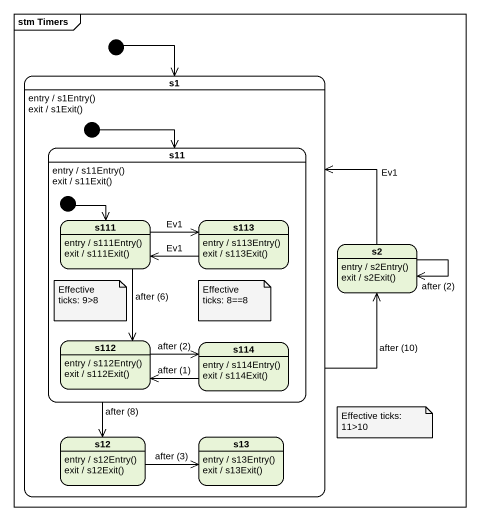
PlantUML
@startuml
mainframe stm Timers
hide empty description
state s1 {
  state s11 {
    state s111
    s111 : entry / s111Entry()
    s111 : exit / s111Exit()
    state s113
    s113 : entry / s113Entry()
    s113 : exit / s113Exit()
    state s112
    s112 : entry / s112Entry()
    s112 : exit / s112Exit()
    state s114
    s114 : entry / s114Entry()
    s114 : exit / s114Exit()
    [*] --> s111
  }
  s11 : entry / s11Entry()
  s11 : exit / s11Exit()
  state s12
  s12 : entry / s12Entry()
  s12 : exit / s12Exit()
  state s13
  s13 : entry / s13Entry()
  s13 : exit / s13Exit()
  [*] --> s11
}
s1 : entry / s1Entry()
s1 : exit / s1Exit()
state s2
s2 : entry / s2Entry()
s2 : exit / s2Exit()
[*] --> s1
s1 -right-> s2 : after (10)
s11 --> s12 : after (8)
s111 -right-> s113 : Ev1
s111 --> s112 : after (6)
s113 -left-> s111 : Ev1
s2 -left-> s1 : Ev1
s2 --> s2 : after (2)
s112 -right-> s114 : after (2)
s114 -left-> s112 : after (1)
s12 -right-> s13 : after (3)
note as N1
  Effective ticks: 9>8
end note
note as N2
  Effective ticks: 8==8
end note
note as N3
  Effective ticks: 11>10
end note
@enduml
